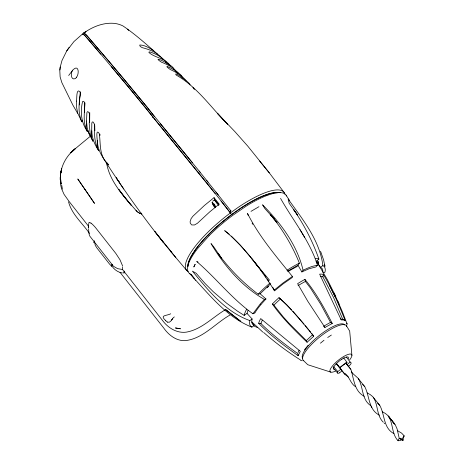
<?xml version="1.0" encoding="UTF-8"?>
<svg xmlns="http://www.w3.org/2000/svg" width="464" height="464" viewBox="0 0 464 464"><rect width="100%" height="100%" fill="white"/><g stroke="black" fill="none" stroke-linecap="round" stroke-linejoin="round"><path stroke-width="0.7" d="M214.977 200.222L215.006 200.616L214.032 197.635L204.363 205.517L192.862 216.27L191.098 218.66L190.136 221.508L190.257 223.172L191.713 224.947L194.48 224.97L197.403 223.288L209.803 211.81L219.211 204.143L214.032 197.635M88.311 228.34L88.52 223.95M88.618 229.245L89.018 233.937L89.877 236.228L113.494 266.307L117.676 268.679L122.502 269.48L162.539 320.485C167.939 327.828 176.772 333.413 186.168 332.166C201.295 329.643 212.454 317.48 225.156 309.848M60.529 181.082L60.732 185.217L61.48 188.558L64.061 194.352L69.014 201.335L88.201 225.788M122.502 269.48L122.56 266.928M86.53 121.017L86.901 112.648L87.394 111.754L87.916 111.656L89.03 112.677L89.685 114.973L89.227 123.795L90.103 133.191L91.599 138.289L92.968 141.259L88.554 132.89L87.145 127.536L86.53 121.017L86.101 128.714C88.351 133.8 87.081 131.016 85.915 129.102C80.939 120.976 80.4 110.478 82.592 101.477C83.688 100.729 84.558 102.329 84.75 103.217C84.767 111.621 82.795 120.53 86.101 128.714M141.729 213.417L141.729 213.086L141.439 214.072L141.619 213.678M94.256 240.717L95.277 245.375L96.901 247.95L109.603 264.155L111.575 266.121L111.604 264.486M346.944 323.164L346.944 323.646L342.293 311.553L334.063 292.981M215.609 201.324L215.371 200.721L215.888 201.324M91.599 138.289L91.82 123.14L92.232 122.015L93.003 121.945C96.234 124.932 93.751 129.874 94.511 133.609C94.755 139.531 95.741 145.615 98.751 150.794C94.772 144.855 91.855 138.127 91.802 130.836M347.026 324.864L346.944 323.507M215.412 207.727L213.202 205.071L212.054 202.426L213.185 204.618L214.148 203.882M90.202 136.364L74.982 148.944C66.352 155.718 60.674 166.158 60.349 177.19M112.532 264.254L112.468 265.489L112.102 265.28M322.967 272.38L322.608 269.126L320.665 267.374L316.123 261.394L318.89 259.103C312.811 241.622 304.198 225.063 293.787 209.774L297.546 214.977L289.165 203.278L288.144 199.021C302.511 219.275 319.737 240.155 322.886 265.588C325.403 266.725 325.653 269.793 324.951 272.136L323.831 272.919M89.755 112.63L89.656 122.566M60.54 174.998C59.931 177.608 61.561 182.607 61.149 183.999M60.575 174.69L60.633 174.07L60.546 174.528M187.769 266.388L188.019 264.231A60.134 16.826 -38.7 0 1 191.528 255.716L195.97 248.971A60.39 16.895 -38.7 0 1 222.268 221.972L231.617 214.612L241.135 207.918A60.39 16.895 -38.7 0 1 270.645 193.349L276.573 192.363A60.134 16.826 -38.7 0 1 280.471 192.711M215.064 193.436L128.052 86.432L99.354 52.391L85.231 36.018L82.731 33.814L73.933 41.58L66.717 50.93L61.996 60.5L60.239 66.99L59.81 70.511L60.129 76.972L61.863 82.638L72.918 105.183L77.616 113.309M59.879 69.954L60.239 66.99M84.912 102.817L84.419 112.381M60.482 175.206L60.981 171.616L60.558 174.423M400.96 439.373L400.542 438.254L400.96 439.373L399.266 438.457L397.097 428.922L395.305 424.844L387.713 415.373L385.224 413.354L382.232 411.742M80.318 91.959L79.373 100.276L79.506 104.945M345.042 320.375L342.757 319.36L333.575 297.54L322.892 276.886L323.338 274.462A42.415 11.652 -38.3 0 0 319.638 274.172L341.243 319.94L343.818 319.916L345.042 320.375C338.859 304.61 332.108 288.985 323.338 274.462M248.008 310.416L247.034 313.426L252.126 318.988L249.864 320.578C249.191 322.927 249.423 325.966 251.911 327.137L254.156 325.334L251.917 322.683M213.185 204.618L213.307 204.05L213.672 204.241L215.482 206.787M252.126 318.988C251.401 321.239 251.65 324.348 254.156 325.334M218.851 204.937L218.59 204.508L218.828 204.85M339.573 372.83L341.765 371.026L341.063 369.095L337.49 371.821A5.139 1.792 -50 0 0 339.573 372.841M188.326 264.347L187.566 267.861L187.746 270.738A62.176 17.394 -38.7 0 0 190.646 274.218M401.035 438.95L401.731 438.967L402.955 440.58L403.576 438.428M298.155 355.702L297.691 353.527C284.832 344.34 272.153 334.77 260.971 323.553L258.645 323.28C270.541 335.547 284.281 345.813 298.155 355.702L300.301 351.294L260.71 318.577A42.415 11.832 -39.2 0 0 258.639 323.286M214.989 200.802L214.78 200.413A4.298 0.516 53.3 0 0 214.965 200.668M216.85 203.29L215.783 201.579M298.004 352.582L299.106 350.221M157.435 54.068C146.311 44.26 135.233 34.22 122.908 25.909C120.054 24.499 116.951 23.6 113.773 23.328C102.996 22.504 92.446 26.854 83.81 33.019L85.979 31.546L83.856 32.903L83.955 33.623M397.341 430.569L401.615 433.127L404.069 435.713L402.288 438.851M216.526 201.811L217.198 203.354M84.059 33.512L85.132 33.918L87.168 35.96L109.133 61.555L147.042 106.993L154.338 116.551M82.598 33.831L82.551 34.145M76.456 77.279C79.379 74.049 78.874 63.916 72.999 69.867L68.684 75.487M214.646 200.181L215.667 201.034M198.053 262.067L196.713 261.522C216.166 278.133 231.936 298.909 252.915 313.763L260.582 303.514L264.376 299.402L265.959 298.978L260.107 293.764L258.164 294.199C242.898 282.675 229.344 268.859 218.028 253.443L221.769 258.628L213.742 246.831L211.021 243.6C224.199 265.715 241.79 286.497 264.376 299.402M72.72 70.226C70.29 72.761 70.835 80.742 75.394 78.584A7.424 4.443 89.7 0 0 76.45 77.273M66.717 50.93L69.043 47.485M287.494 271.231L297.981 265.24L299.39 263.152C292.279 245.52 282.344 229.025 270.257 214.362L276.967 222.488L270.257 214.362M280.563 198.383C293.022 220.493 309.708 240.677 317.475 265.147L311.988 266.458L307.533 268.169L303.073 270.251L301.867 271.945L297.981 265.24M174.296 316.895C172.086 318.113 170.723 323.559 167.562 322.097M304.361 349.943L308.102 345.303M403.384 437.587L404.179 436.328L404.069 435.713M215.209 200.564L215.54 200.634L215.105 200.309M215.609 201.712L216.096 201.446M218.764 205.053L218.59 204.508M260.843 304.645L265.959 298.978M317.475 265.147L315.88 266.962L308.983 268.778L301.867 271.945M172.562 318.884L171.448 320.061M260.107 293.764L270.761 283.69M208.991 235.811L197.304 248.977A62.222 17.412 -38.7 0 0 188.314 264.352M312.678 334.643L313.734 336.284L307.087 342.258L306.35 340.593L312.678 334.643L311.814 333.581M399.266 438.457L398.553 439.24A4.588 1.45 -36.2 0 0 398.251 439.686L398.06 440.736L401.308 440.551M71.073 152.61L75.116 148.822M336.313 363.44L339.857 367.645L341.817 365.963A5.127 0.423 -37.2 0 1 346.475 362.628M269.984 283.023L267.078 285.563A48.221 13.502 -38.7 0 0 258.17 294.199M229.193 234.192L224.686 230.66C244.864 247.353 260.542 268.917 274.607 290.812L283.133 283.881L292.384 277.426L292.378 276.445C276.213 256.412 259.15 236.594 247.532 213.469L248.246 215.505M320.427 343.198L324 340.263M274.091 290.197L282.953 283.023L292.378 276.445M343.696 357.935L347.002 362.326L339.857 367.645M346.985 364.64L350.152 362.042L351.167 362.883A5.127 2.001 -28.7 0 1 348.174 366.421M320.665 267.374L322.886 265.588M212.645 201.272L213.631 200.5M229.61 211.839L230.852 210.766L229.61 211.839L221.061 201.074M214.148 200.338L214.791 200.129L214.148 200.338L214.385 200.158M188.233 271.591A62.385 17.446 -38.7 0 1 230.498 212.848L237.881 207.576A62.385 17.446 -38.7 0 1 284.913 194.236M213.463 205.361L214.235 204.815M229.982 315.039C215.192 323.373 202.623 339.039 184.863 340.669C175.937 340.901 168.403 334.759 163.543 327.781L120.054 272.374M327.683 337.519L331.371 335.049M247.034 313.426L244.157 315.392L237.429 311.089L226.815 303.352L213.295 291.752L205.042 283.469L196.162 273.284L192.415 271.133C208.342 290.505 225.463 311.941 249.864 320.578M124.12 273.139L124.201 271.046M213.202 205.071L214.026 204.52M216.607 202.611L216.926 202.403L217.28 202.82M251.018 211.352L258.97 206.689M323.565 326.302L330.507 322.341L332.276 323.466L324.962 327.456L324.029 326.685M215.255 205.192L214.461 206.033L214.954 206.77M346.504 362.599L347.002 362.326M299.39 263.152L296.635 264.561A48.221 13.502 -38.7 0 0 286.984 270.28M252.915 313.763L254.835 312.933M214.815 200.576L215.18 200.813M170.723 313.797C166.205 316.065 159.349 314.853 165.805 320.705M266.951 195.472L272.391 193.697L278.261 192.635A62.228 17.406 -38.7 0 1 286.549 195.988M83.856 32.903L86.519 35.102L124.248 79.414L192.49 162.771M217.251 202.606L218.44 204.253M340.309 318.93L342.757 319.36M334.875 369.367L334.051 369.35A9.46 2.645 -38.7 0 1 334.788 365.475A9.46 2.645 -38.7 0 1 341.875 359.159M82.859 34.272L84.297 34.73L84.17 35.09L84.889 35.45L100.746 54.126M122.276 272.971C117.897 272.368 114.161 269.514 111.766 265.884M216.421 202.252L216.926 202.403M300.452 359.948C287.523 351.828 275.146 342.531 263.622 332.439M300.62 360.331L302.105 360.772M111.25 265.971L111.575 266.121M330.809 372.14L307.754 364.716L303.073 360.157M251.911 327.137C229.164 318.339 212.808 298.833 196.753 281.335M257.358 327.555L253.733 325.908M318.89 259.103L316.697 258.402A48.186 13.479 -38.7 0 0 315.572 258.303M139.815 213.51L136.045 210.575L136.636 211.178C124.398 196.962 109.603 181.917 106.529 162.69M367.157 392.915L370.191 394.568L372.673 396.592L379.755 405.362C384.94 414.532 383.119 428.011 393.959 433.637M173.988 69.246C173.82 65.053 149.095 54.021 161.489 62.182C167.869 64.653 174.267 67.988 178.454 73.585L175.392 71.004M214.438 200.332L214.646 200.709M344.729 373.184C349.508 376.571 350.326 383.351 355.366 386.593M215.963 201.608L216.746 202.35L216.195 202.066L216.305 202.582M348.36 377.029L344.967 374.442L336.174 363.48M140.389 213.684L139.159 212.901M379.448 415.17C368.271 409.735 369.704 396.03 364.756 386.645L357.767 377.951L353.324 374.001L351.555 371.855M189.996 84.877C190.803 83.143 172.33 69.96 176.221 75.075C197.084 86.809 210.975 107.439 227.563 124.23L217.303 113.204L235.01 131.753L247.741 146.102L269.329 172.892L284.206 192.595M123.157 272.664L123.662 272.989M217.796 203.18L217.204 202.623M364.257 396.291C354.044 391.042 353.951 378.752 350.854 369.286L345.773 362.964M153.619 50.617C149.524 48.128 144.693 44.944 139.797 45.002C139.415 46.388 141.462 47.166 142.436 47.705C149.907 49.631 157.714 52.594 162.533 58.945M350.662 369.158L346.063 363.445M91.002 223.132L89.053 222.302L88.844 223.48M307.087 342.258C294.71 330.287 282.263 318.171 272.345 304.019A42.415 11.594 -39 0 1 278.997 297.668L286.711 304.709L291.514 309.824M214.136 204.827L213.672 204.241M272.345 304.019L273.94 305.196L283.255 316.895L289.13 323.373L306.35 340.593M165.491 62.199L168.206 64.27M377.551 403.175L379.755 405.362M137.559 212.025L138.284 212.616M370.579 405.53C361.433 399.371 363.527 387.138 358.388 378.699M362.616 384.47L364.756 386.645M392.915 422.24L394.905 424.282M262.775 332.05L251.801 321.877M384.221 423.139L384.778 423.644M182.068 77.355L183.535 78.718M279.003 297.668C291.862 309.32 302.859 322.811 313.734 336.284M231.304 236.089L240.317 245.143L253.408 260.461M216.178 201.324L215.598 200.692M216.143 201.393L217.709 203.191M216.584 202.002L218.068 203.922M292.952 311.361L304.013 324.081M189.805 273.737L194.544 278.771M127.501 29.145L128.685 30.438M214.809 206.967L213.515 205.407M383.31 422.246C376.379 415.564 378.34 404.811 373.253 397.254M170.375 65.934C165.607 58.012 155.289 58.116 149.025 52.594C148.579 51.893 149.628 51.736 150.092 52.02C156.31 54.05 162.499 57.205 166.501 62.541M274.224 219.037L264.776 208.435L262.56 204.775C280.621 222.993 297.146 244.864 303.073 270.251M106.633 162.58L108.611 164.853L104.435 159.981C99.348 152.041 100.601 142.32 99.273 133.551C94.963 127.287 97.742 142.558 97.626 143.707C98.211 149.843 101.343 155.121 104.586 160.184C121.748 187.027 142.425 216.149 163.09 242.098L154.79 231.449L171.912 252.59M152.639 117.143L153.19 117.775M214.008 206.12L214.53 206.724M333.077 367.755L337.635 373.085M139.925 213.092L140.18 213.388M175.786 257.456L162.707 241.674M186.806 270.553L170.375 251.128L171.059 251.929M111.279 66.538L145.818 107.932C173.89 143.788 204.09 178.257 231.617 214.612M333.616 366.659L337.601 371.391M182.056 77.007C182.085 73.161 158.189 60.917 170.247 69.513C176.187 72.216 182.149 75.58 186.081 80.951M195.477 279.821L196.394 280.917M254.777 262.508L269.613 280.279M160.126 123.47L200.123 172.243M194.602 278.777L190.837 274.253L195.559 280.389M305.306 325.635L308.786 329.863M259.62 161.043L269.329 172.892M309.221 330.397L310.515 331.986M213.307 203.876L212.611 202.472M398.06 440.736C391.639 434.107 393.298 423.951 388.658 416.486L394.006 423.22L388.2 415.912M324.962 327.456L307.841 301.351L297.604 283.678A42.421 11.525 -38.6 0 1 304.947 279.386C316.042 292.743 324.377 308.084 332.276 323.466M199.126 171.094L208.034 182.103M217.906 203.632L217.587 203.238L218.028 203.853M336.185 363.364L344.729 374.164M206.689 180.525L218.283 194.938M254.753 262.143L259.921 268.807M215.893 192.038L230.869 210.876M229.587 211.706L230.486 212.848M251.517 258.419L257.99 266.655M89.506 233.45C82.447 223.091 71.792 214.426 68.55 201.834M401.731 438.967L402.955 440.58M260.756 269.903L263.645 273.824M346.434 357.112L350.152 362.042M192.949 87.499L194.41 89.482M118.627 180.914L119.468 182.062M217.024 202.35L218.689 204.873M264.463 274.955L266.092 277.223M116.377 177.677L117.108 178.739M116.151 177.909L123.726 189.005M346.335 325.653L349.682 331.087L351.909 355.383M267.276 278.951L268.824 281.277M217.842 204.27L218.306 204.978M286.102 195.182L289.617 200.663M141.294 213.62L141.479 213.921M318.31 264.277L327.381 279.664L335.756 296.531M252.109 223.109L252.851 224.332M299.959 229.622L304.616 237.4M218.318 204.23L218.602 204.752M330.507 322.341L320.717 304.204L310.486 288.121L305.428 281.486L304.947 279.398M272.733 287.222L274.607 290.812M371.101 406.209L371.821 407.607M93.624 242.069L93.977 242.765M329.655 285.696L335.072 296.751M337.49 300.411L339.161 304.181M87.742 130.274L90.115 135.616M218.213 204.293L218.405 204.723M320.554 251.233L323.663 260.136L324.928 266.319L324.62 264.312M60.964 183.512L60.355 179.87M61.712 185.124L62.402 189.167M122.624 265.988L119.99 259.782L115.814 253.419L95.433 227.499A14.193 2.39 53.8 0 0 90.99 223.114M94.865 130.744L94.668 124.845M99.94 134.16L99.98 135.436M88.334 226.27L88.357 227.586L88.328 225.272M213.817 205.39L213.817 205.79M97.243 140.546L97.289 147.883M335.431 371.154A13.763 3.851 -38.7 0 1 331.603 367.088A13.763 3.851 -38.7 0 1 347.2 354.751A13.763 3.851 -38.7 0 1 349.647 359.902M303.775 360.766A27.672 7.743 -38.7 0 1 320.021 336.736A27.672 7.743 -38.7 0 1 346.736 326.494M341.869 359.188A9.46 2.633 -38.6 0 1 348.244 358.765M254.881 312.904A43.865 12.186 -38.8 0 1 258.338 307.829A44.915 12.574 -38.7 0 1 260.89 304.633M316.784 262.09A44.556 12.464 -38.7 0 1 317.034 263.268M208.962 235.84A62.222 17.412 -38.7 0 1 232.563 215.482L246.245 206.109A62.222 17.412 -38.7 0 1 266.904 195.518M244.174 315.381A48.21 13.485 -38.7 0 1 246.645 309.215M187.816 266.493A60.517 16.93 -38.7 0 1 188.738 261.754A60.332 16.878 -38.7 0 1 191.487 255.832A60.767 17 -38.7 0 1 196.144 248.779M196.156 248.774A60.517 16.93 -38.7 0 1 209.305 233.815A60.332 16.878 -38.7 0 1 217.761 225.881A60.767 17.006 -38.7 0 1 227.082 218.109A60.517 16.93 -38.7 0 1 245.63 205.1A60.332 16.878 -38.7 0 1 254.817 199.845A60.767 17.006 -38.7 0 1 263.384 195.843M263.378 195.866A60.517 16.93 -38.7 0 1 276.451 192.427A60.332 16.878 -38.7 0 1 280.366 192.734M298.074 285.644A39.695 11.42 -38.8 0 1 305.474 281.41M273.864 305.202A39.695 11.391 -38.5 0 1 280.621 298.845M260.919 323.588A39.695 11.2 -38.2 0 1 262.334 320.177M320.282 276.434A39.701 11.264 -39.2 0 1 322.909 276.869M302.551 358.173A26.848 7.511 -38.7 0 1 319.696 335.159A26.848 7.511 -38.7 0 1 344.769 325.032M267.136 287.715A41.83 11.704 -38.7 0 1 268.627 286.358M288.457 271.365A41.83 11.704 -38.7 0 1 289.524 270.709M290.058 270.39A41.83 11.704 -38.7 0 1 294.826 267.699M295.348 267.426A41.83 11.704 -38.7 0 1 297.407 266.394M61.132 183.901A4.489 0.452 79.5 0 1 60.946 183.379M60.233 179.928A6.38 1.711 88.4 0 1 60.239 177.057M60.511 175.467A5.33 0.452 88.4 0 1 60.569 174.76M167.597 322.173A4.396 1.398 47.8 0 1 165.787 320.763M76.427 101.077L76.682 107.926L77.819 113.378L81.832 121.835L82.366 120.536L81.803 121.742C78.538 114.446 78.613 106.192 79.762 98.42C80.017 96.222 81.096 93.769 79.918 91.646C75.916 87.853 77.134 99.899 76.427 101.077M61.341 169.94L60.854 172.608L61.718 168.473L61.341 169.94M194.549 265.449L193.819 266.986L195.17 264.254L194.549 265.449M71.769 151.89L70.76 152.853L74.982 148.944L71.769 151.89M180.368 328.785L175.514 327.973L180.368 328.785M240.822 321.43L225.44 309.395L240.822 321.43M130.546 204.496L118.767 189.405L124.079 196.666L131.115 205.181L130.546 204.496M84.912 189.335L77.784 178.976L94.511 203.377L84.912 189.335M318.072 262.102L317.857 260.942L318.42 264.399L318.072 262.102"/></g></svg>
